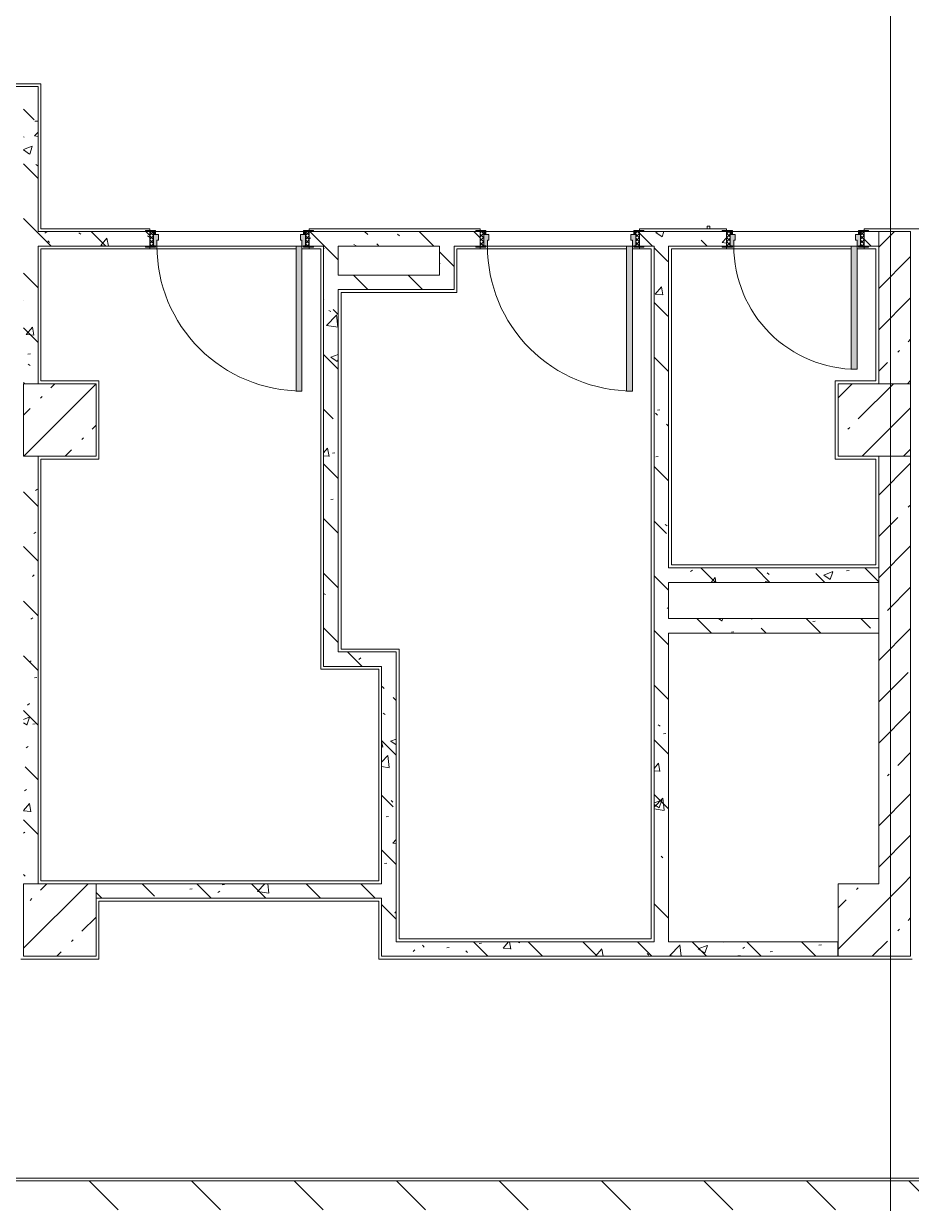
# Model space of a CAD drawing. Header units: millimetres. Extents: x -3708 to 187246, y -8553 to 29000.
# Drawn here: x 138816 to 144942, y 13445 to 21585 of the extents above; entities that cross this region are included whole.
import ezdxf

# ---------------------------------------------------------------- set-up
doc = ezdxf.new("R2010")
doc.units = ezdxf.units.MM
for name, color, linetype, lineweight, true_color in [('A-DOOR-4', 7, 'Continuous', 5, 0xaaaaaa), ('A-DOOR-5', 7, 'Continuous', 5, 0xe2e2e2), ('A-DOOR-FRAM-3', 7, 'Continuous', 5, 0xe2e2e2), ('A-DOOR-FRAM-4', 7, 'Continuous', 5, 0xaaaaaa), ('A-FLOR-1', 7, 'Continuous', 5, 0xaaaaaa), ('I-WALL-5', 7, 'Continuous', 5, 0x787878)]:
    doc.layers.add(name, color=color, linetype=linetype, lineweight=lineweight, true_color=true_color)
for name, color, linetype, lineweight in [('A-WALL', 7, 'Continuous', 9), ('A-WALL-2', 7, 'Continuous', 5), ('I-WALL-3', 7, 'Continuous', 5), ('S-COLS-2', 7, 'Continuous', 5), ('Оси', 7, 'Continuous', 9)]:
    doc.layers.add(name, color=color, linetype=linetype, lineweight=lineweight)
pattern_1 = [(45, (60236.27, 0), (-285.1231, 285.1231), []), (45, (60521.4, 0), (-285.1231, 285.1231), [504.031, -100.806, 16.764, -84.042])]
pattern_2 = [(135, (60236.3, 0), (-377.1708, -377.1708), [533.4, -88.9, 17.78, -88.9]), (135, (60236.3, 376.94), (-377.1708, -377.1708), []), (50, (60236.27, 0), (637.6445, -55.7866), [66.675, -733.425]), (355, (60236.3, 0), (-123.3494, 668.699), [53.34, -586.74]), (100.451, (60289.4, -4.65), (514.299, 612.908), [56.665, -623.315]), (46.184, (60236.3, 177.8), (948.7764, -147.15), [100.012, -1100.137]), (96.636, (60315.3, 165.5), (830.909, 865.997), [84.998, -934.973]), (351.184, (60236.3, 177.8), (830.918, 865.988), [80.01, -880.11]), (21, (60325.17, 133.35), (530.6506, -357.9283), [66.675, -733.425]), (326, (60325.2, 133.35), (216.308, 644.6585), [53.34, -586.74]), (71.451, (60369.4, 103.5), (746.9596, 286.7243), [56.665, -623.315]), (37.5, (60236.27, 0), (10.81053, 295.9426), [16.764, -562.864, 16.764, -578.866, -588.962]), (37.5, (60236.27, 0), (10.81053, 295.9426), [-1175.258, 16.764, -572.198]), (7.5, (60236.27, 0), (233.8692, 350.6318), [16.764, -322.834, 16.764, -549.529, -224.472]), (7.5, (60236.27, 0), (233.8692, 350.6318), [-905.891, 16.764, -207.708]), (327.5, (60038.03, 0), (474.5678, -20.0513), [16.764, -205.486, 16.764, -676.656, -920.115]), (327.5, (60038.03, 0), (474.5678, -20.0513), [-915.67, 16.764, -903.351]), (317.5, (59949.13, 0), (518.4522, 88.9934), [16.764, -272.161, 16.764, -443.738, -653.415]), (317.5, (59949.13, 0), (518.4522, 88.9934), [-749.427, 16.764, -636.651])]
pattern_3 = [(135, (1751.41, 114.685), (-14.14214, -14.14214), []), (225, (1751.41, 114.685), (14.14214, -14.14214), [])]
pattern_4 = [(45, (-371.384, 114.685), (-14.1421, 14.1421), []), (135, (-371.384, 114.685), (-14.1421, -14.1421), [])]
pattern_5 = [(135, (60236.27, 0), (-353.5534, -353.5534), [])]

# ---------------------------------------------------------------- blocks, each defined once
blk = doc.blocks.new('110_Дверь_СКБ_1Ст_Внутренняя1 - Д-11п 1100x2100h_кладовые _все__ коридор _между помещениями блока столовой__ моечные _все_ 2-32102277-1_7_1_птичка')
at = {"layer": 'A-DOOR-4'}
h = blk.add_hatch(dxfattribs=at)
h.set_pattern_fill('FP_125', color=256, style=0, pattern_type=2)
h.set_pattern_definition(pattern_3)
h.paths.add_polyline_path([(537.5, -50), (562.5, -50), (562.5, 50), (537.5, 50)])
at = {"layer": 'A-DOOR-5'}
h = blk.add_hatch(color=256, dxfattribs=at)
h.paths.add_polyline_path([(-487.5, -30), (-477.5, -30), (-477.5, 10), (-487.5, 10), (-487.5, 50), (-512.5, 50), (-512.5, -30)])
h.paths.add_polyline_path([(512.5, -30), (537.5, -30), (537.5, 50), (512.5, 50), (512.5, 10), (502.5, 10), (502.5, -30)])
at = {"layer": 'A-DOOR-FRAM-3'}
for points in [[(-447.5, 50), (-447.5, 1050), (-487.5, 1050), (-487.5, 50)], [(-567.5, 50), (-497.5, 50), (-497.5, 58), (-567.5, 58)], [(562.5, 50), (592.5, 50), (592.5, 58), (522.5, 58), (522.5, 50), (542.6, 50)], [(-567.5, -58), (-497.5, -58), (-497.5, -50), (-567.5, -50)], [(-497.5, -50), (-497.5, -30), (-512.5, -30), (-512.5, -50)], [(537.5, -50), (537.5, -30), (522.5, -30), (522.5, -50)], [(562.5, -58), (592.5, -58), (592.5, -50), (522.5, -50), (522.5, -58), (560.5, -58)]]:
    blk.add_hatch(color=256, dxfattribs=at).paths.add_polyline_path(points)
at = {"layer": 'A-DOOR-FRAM-4'}
h = blk.add_hatch(dxfattribs=at)
h.set_pattern_fill('FP_126', color=256, style=0, pattern_type=2)
h.set_pattern_definition(pattern_4)
h.paths.add_polyline_path([(-537.5, -50), (-512.5, -50), (-512.5, 50), (-537.5, 50)])
at = {"layer": 'A-DOOR-4'}
for p, q in [((-487.5, 1050), (-487.5, 50)), ((-447.5, 1050), (-487.5, 1050)), ((-447.5, 50), (-447.5, 1050)), ((-487.5, 50), (-447.5, 50))]:
    blk.add_line(p, q, dxfattribs=at)
blk.add_arc((-487.5, 50), 1000, 360, 90, dxfattribs=at)
at = {"layer": 'A-DOOR-FRAM-4'}
for p, q in [((-497.5, 58), (-567.5, 58)), ((-567.5, 58), (-567.5, 50)), ((-567.5, 50), (-497.5, 50)), ((-512.5, 50), (-537.5, 50)), ((-537.5, 50), (-537.5, -50)), ((-487.5, 50), (-512.5, 50)), ((-512.5, 50), (-512.5, -30)), ((-512.5, -50), (-512.5, 50)), ((-497.5, 50), (-512.5, 50)), ((-512.5, 50), (-512.5, 49)), ((-512.5, 49), (-497.5, 49)), ((-497.5, 50), (-497.5, 58)), ((-497.5, 49), (-497.5, 50)), ((-487.5, 10), (-487.5, 50)), ((-477.5, 10), (-487.5, 10)), ((-477.5, -30), (-477.5, 10)), ((512.5, 10), (502.5, 10)), ((502.5, 10), (502.5, -30)), ((512.5, 50), (512.5, 10)), ((537.5, 50), (512.5, 50)), ((592.5, 58), (522.5, 58)), ((522.5, 58), (522.5, 50)), ((537.5, 50), (522.5, 50)), ((522.5, 50), (522.5, 49)), ((522.5, 50), (592.5, 50)), ((522.5, 49), (537.5, 49)), ((537.5, -30), (537.5, 50)), ((562.5, 50), (537.5, 50)), ((537.5, 50), (537.5, -50)), ((537.5, 49), (537.5, 50)), ((562.5, -50), (562.5, 50)), ((592.5, 50), (592.5, 58)), ((-497.5, -50), (-567.5, -50)), ((-567.5, -50), (-567.5, -58)), ((-567.5, -58), (-497.5, -58)), ((-537.5, -50), (-512.5, -50)), ((-512.5, -30), (-477.5, -30)), ((-497.5, -30), (-512.5, -30)), ((-512.5, -30), (-512.5, -50)), ((-512.5, -50), (-497.5, -50)), ((-497.5, -50), (-497.5, -30)), ((-497.5, -58), (-497.5, -50)), ((502.5, -30), (537.5, -30)), ((537.5, -30), (522.5, -30)), ((522.5, -30), (522.5, -50)), ((522.5, -50), (537.5, -50)), ((592.5, -50), (522.5, -50)), ((522.5, -50), (522.5, -58)), ((522.5, -58), (592.5, -58)), ((537.5, -50), (537.5, -30)), ((537.5, -50), (562.5, -50)), ((592.5, -58), (592.5, -50))]:
    blk.add_line(p, q, dxfattribs=at)
blk = doc.blocks.new('110_Дверь_СКБ_1Ст_Внутренняя1 - Д-11п 1100x2100h_кладовые _все__ коридор _между помещениями блока столовой__ моечные _все_ 2-V112-1_7_1_птичка')
at = {"layer": 'A-DOOR-4'}
h = blk.add_hatch(dxfattribs=at)
h.set_pattern_fill('FP_125', color=256, style=0, pattern_type=2)
h.set_pattern_definition(pattern_3)
h.paths.add_polyline_path([(562.5, 50), (537.5, 50), (537.5, -50), (562.5, -50)])
at = {"layer": 'A-DOOR-5'}
h = blk.add_hatch(color=256, dxfattribs=at)
h.paths.add_polyline_path([(537.5, 50), (512.5, 50), (512.5, 10), (502.5, 10), (502.5, -30), (537.5, -30)])
h.paths.add_polyline_path([(-497.5, 50), (-512.5, 50), (-512.5, -30), (-477.5, -30), (-477.5, 10), (-487.5, 10), (-487.5, 50)])
at = {"layer": 'A-DOOR-FRAM-3'}
for points in [[(-487.5, 1050), (-487.5, 50), (-447.5, 50), (-447.5, 1050)], [(-537.5, 58), (-567.5, 58), (-567.5, 50), (-497.5, 50), (-497.5, 58), (-517.5, 58)], [(592.5, 58), (522.5, 58), (522.5, 50), (592.5, 50)], [(-537.5, -50), (-567.5, -50), (-567.5, -58), (-497.5, -58), (-497.5, -50), (-513.9, -50)], [(-512.5, -30), (-512.5, -50), (-497.5, -50), (-497.5, -30)], [(522.5, -30), (522.5, -50), (537.5, -50), (537.5, -30)], [(562.5, -50), (522.5, -55.2), (522.5, -58), (592.5, -58), (592.5, -50)]]:
    blk.add_hatch(color=256, dxfattribs=at).paths.add_polyline_path(points)
at = {"layer": 'A-DOOR-FRAM-4'}
h = blk.add_hatch(dxfattribs=at)
h.set_pattern_fill('FP_126', color=256, style=0, pattern_type=2)
h.set_pattern_definition(pattern_4)
h.paths.add_polyline_path([(-512.5, 50), (-537.5, 50), (-537.5, -50), (-512.5, -48.8)])
at = {"layer": 'A-DOOR-4'}
for p, q in [((-487.5, 1050), (-487.5, 50)), ((-447.5, 1050), (-487.5, 1050)), ((-447.5, 50), (-447.5, 1050)), ((-487.5, 50), (-447.5, 50))]:
    blk.add_line(p, q, dxfattribs=at)
blk.add_arc((-487.5, 50), 1000, 360, 90, dxfattribs=at)
at = {"layer": 'A-DOOR-FRAM-4'}
for p, q in [((-497.5, 58), (-567.5, 58)), ((-567.5, 58), (-567.5, 50)), ((-567.5, 50), (-497.5, 50)), ((-512.5, 50), (-537.5, 50)), ((-537.5, 50), (-537.5, -50)), ((-487.5, 50), (-512.5, 50)), ((-512.5, 50), (-512.5, -30)), ((-512.5, -50), (-512.5, 50)), ((-497.5, 50), (-512.5, 50)), ((-512.5, 50), (-512.5, 49)), ((-512.5, 49), (-497.5, 49)), ((-497.5, 50), (-497.5, 58)), ((-497.5, 49), (-497.5, 50)), ((-487.5, 10), (-487.5, 50)), ((-477.5, 10), (-487.5, 10)), ((-477.5, -30), (-477.5, 10)), ((512.5, 10), (502.5, 10)), ((502.5, 10), (502.5, -30)), ((512.5, 50), (512.5, 10)), ((537.5, 50), (512.5, 50)), ((592.5, 58), (522.5, 58)), ((522.5, 58), (522.5, 50)), ((537.5, 50), (522.5, 50)), ((522.5, 50), (522.5, 49)), ((522.5, 50), (592.5, 50)), ((522.5, 49), (537.5, 49)), ((537.5, -30), (537.5, 50)), ((562.5, 50), (537.5, 50)), ((537.5, 50), (537.5, -50)), ((537.5, 49), (537.5, 50)), ((562.5, -50), (562.5, 50)), ((592.5, 50), (592.5, 58)), ((-497.5, -50), (-567.5, -50)), ((-567.5, -50), (-567.5, -58)), ((-567.5, -58), (-497.5, -58)), ((-537.5, -50), (-512.5, -50)), ((-512.5, -30), (-477.5, -30)), ((-497.5, -30), (-512.5, -30)), ((-512.5, -30), (-512.5, -50)), ((-512.5, -50), (-497.5, -50)), ((-497.5, -50), (-497.5, -30)), ((-497.5, -58), (-497.5, -50)), ((502.5, -30), (537.5, -30)), ((537.5, -30), (522.5, -30)), ((522.5, -30), (522.5, -50)), ((522.5, -50), (537.5, -50)), ((592.5, -50), (522.5, -50)), ((522.5, -50), (522.5, -58)), ((522.5, -58), (592.5, -58)), ((537.5, -50), (537.5, -30)), ((537.5, -50), (562.5, -50)), ((592.5, -58), (592.5, -50))]:
    blk.add_line(p, q, dxfattribs=at)
blk = doc.blocks.new('110_Дверь_СКБ_1Ст_Внутренняя1 - Д-7_п__950x2100h_Туалет-V135-1_7_1_птичка')
at = {"layer": 'A-DOOR-4'}
h = blk.add_hatch(dxfattribs=at)
h.set_pattern_fill('FP_129', color=256, style=0, pattern_type=2)
h.set_pattern_definition([(135, (1826.41, 114.685), (-14.14214, -14.14214), []), (225, (1826.41, 114.685), (14.14214, -14.14214), [])])
h.paths.add_polyline_path([(487.5, 50), (462.5, 50), (462.5, -50), (487.5, -50)])
at = {"layer": 'A-DOOR-5'}
h = blk.add_hatch(color=256, dxfattribs=at)
h.paths.add_polyline_path([(-437.5, 50), (-437.5, -30), (-402.5, -30), (-402.5, 10), (-412.5, 10), (-412.5, 50), (-422.5, 50)])
h.paths.add_polyline_path([(462.5, 50), (437.5, 50), (437.5, 10), (427.5, 10), (427.5, -30), (462.5, -30)])
at = {"layer": 'A-DOOR-FRAM-3'}
for points in [[(-412.5, 900), (-412.5, 50), (-372.5, 50), (-372.5, 900)], [(-492.5, 58), (-492.5, 50), (-422.5, 50), (-422.5, 58), (-462.5, 58)], [(467.5, 58), (447.5, 58), (447.5, 50), (517.5, 50), (517.5, 58), (487.5, 58)], [(-492.5, -50), (-492.5, -58), (-422.5, -58), (-422.5, -50), (-462.5, -50)], [(-437.5, -30), (-437.5, -50), (-422.5, -50), (-422.5, -30)], [(447.5, -30), (447.5, -50), (462.5, -50), (462.5, -30)], [(487.5, -50), (447.5, -50), (447.5, -58), (517.5, -58), (517.5, -50), (488.2, -50)]]:
    blk.add_hatch(color=256, dxfattribs=at).paths.add_polyline_path(points)
at = {"layer": 'A-DOOR-FRAM-4'}
h = blk.add_hatch(dxfattribs=at)
h.set_pattern_fill('FP_130', color=256, style=0, pattern_type=2)
h.set_pattern_definition([(45, (-296.384, 114.685), (-14.1421, 14.1421), []), (135, (-296.384, 114.685), (-14.1421, -14.1421), [])])
h.paths.add_polyline_path([(-437.5, 50), (-462.5, 50), (-462.5, -50), (-437.5, -50)])
at = {"layer": 'A-DOOR-4'}
for p, q in [((-412.5, 900), (-412.5, 50)), ((-372.5, 900), (-412.5, 900)), ((-372.5, 50), (-372.5, 900)), ((-412.5, 50), (-372.5, 50))]:
    blk.add_line(p, q, dxfattribs=at)
blk.add_arc((-412.5, 50), 850, 360, 90, dxfattribs=at)
at = {"layer": 'A-DOOR-FRAM-4'}
for p, q in [((-422.5, 58), (-492.5, 58)), ((-492.5, 58), (-492.5, 50)), ((-492.5, 50), (-422.5, 50)), ((-437.5, 50), (-462.5, 50)), ((-462.5, 50), (-462.5, -50)), ((-412.5, 50), (-437.5, 50)), ((-437.5, 50), (-437.5, -30)), ((-437.5, -50), (-437.5, 50)), ((-422.5, 50), (-437.5, 50)), ((-437.5, 50), (-437.5, 49)), ((-437.5, 49), (-422.5, 49)), ((-422.5, 50), (-422.5, 58)), ((-422.5, 49), (-422.5, 50)), ((-412.5, 10), (-412.5, 50)), ((-402.5, 10), (-412.5, 10)), ((-402.5, -30), (-402.5, 10)), ((437.5, 10), (427.5, 10)), ((427.5, 10), (427.5, -30)), ((437.5, 50), (437.5, 10)), ((462.5, 50), (437.5, 50)), ((517.5, 58), (447.5, 58)), ((447.5, 58), (447.5, 50)), ((462.5, 50), (447.5, 50)), ((447.5, 50), (447.5, 49)), ((447.5, 50), (517.5, 50)), ((447.5, 49), (462.5, 49)), ((462.5, -30), (462.5, 50)), ((487.5, 50), (462.5, 50)), ((462.5, 50), (462.5, -50)), ((462.5, 49), (462.5, 50)), ((487.5, -50), (487.5, 50)), ((517.5, 50), (517.5, 58)), ((-422.5, -50), (-492.5, -50)), ((-492.5, -50), (-492.5, -58)), ((-492.5, -58), (-422.5, -58)), ((-462.5, -50), (-437.5, -50)), ((-437.5, -30), (-402.5, -30)), ((-422.5, -30), (-437.5, -30)), ((-437.5, -30), (-437.5, -50)), ((-437.5, -50), (-422.5, -50)), ((-422.5, -50), (-422.5, -30)), ((-422.5, -58), (-422.5, -50)), ((427.5, -30), (462.5, -30)), ((462.5, -30), (447.5, -30)), ((447.5, -30), (447.5, -50)), ((447.5, -50), (462.5, -50)), ((517.5, -50), (447.5, -50)), ((447.5, -50), (447.5, -58)), ((447.5, -58), (517.5, -58)), ((462.5, -50), (462.5, -30)), ((462.5, -50), (487.5, -50)), ((517.5, -58), (517.5, -50))]:
    blk.add_line(p, q, dxfattribs=at)
blk = doc.blocks.new('BSC_Колонна _Прямоугольная - 500х500-V145-1_7_1_птичка')
at = {"layer": 'S-COLS-2'}
h = blk.add_hatch(dxfattribs=at)
h.set_pattern_fill('FP_169', color=256, style=0, pattern_type=2)
h.set_pattern_definition([(45, (-78830, -15400), (-285.1231, 285.1231), []), (45, (-78544.88, -15400), (-285.1231, 285.1231), [504.031, -100.806, 16.764, -84.042])])
h.paths.add_polyline_path([(94.6, -250), (250, -250), (250, 250), (-250, 250), (-250, -250), (-130.2, -250)])
for p, q in [((250, 250), (-250, 250)), ((-250, 250), (-250, -250)), ((250, -250), (250, 250)), ((-250, -250), (250, -250))]:
    blk.add_line(p, q, dxfattribs=at)
blk = doc.blocks.new('BSC_Колонна _Прямоугольная - 500х500-V162-1_7_1_птичка')
at = {"layer": 'S-COLS-2'}
h = blk.add_hatch(dxfattribs=at)
h.set_pattern_fill('FP_182', color=256, style=0, pattern_type=2)
h.set_pattern_definition([(45, (-78830, -18850), (-285.1231, 285.1231), []), (45, (-78544.88, -18850), (-285.1231, 285.1231), [504.031, -100.806, 16.764, -84.042])])
h.paths.add_polyline_path([(-150.2, -250), (250, -250), (250, 250), (-250, 250), (-250, -250), (-185.6, -250)])
for p, q in [((250, 250), (-250, 250)), ((-250, 250), (-250, -250)), ((250, -250), (250, 250)), ((-250, -250), (250, -250))]:
    blk.add_line(p, q, dxfattribs=at)
blk = doc.blocks.new('BSC_Колонна _Прямоугольная - 500х500-V163-1_7_1_птичка')
at = {"layer": 'S-COLS-2'}
h = blk.add_hatch(dxfattribs=at)
h.set_pattern_fill('FP_183', color=256, style=0, pattern_type=2)
h.set_pattern_definition([(45, (-84450, -18850), (-285.1231, 285.1231), []), (45, (-84164.88, -18850), (-285.1231, 285.1231), [504.031, -100.806, 16.764, -84.042])])
h.paths.add_polyline_path([(30, -250), (250, -250), (250, 250), (-250, 250), (-250, -250), (10, -250)])
for p, q in [((250, 250), (-250, 250)), ((-250, 250), (-250, -250)), ((250, -250), (250, 250)), ((-250, -250), (250, -250))]:
    blk.add_line(p, q, dxfattribs=at)

msp = doc.modelspace()

# ---------------------------------------------------------------- hatches: boundary and pattern name
at = {"layer": 'I-WALL-3'}
h = msp.add_hatch(dxfattribs=at)
h.set_pattern_fill('FP_92', color=256, style=0, pattern_type=2)
h.set_pattern_definition(pattern_1)
h.paths.add_polyline_path([(144936.3, 19100), (144936.3, 20150), (144716.3, 20150), (144716.3, 19100), (144882.8, 19100)])
h = msp.add_hatch(dxfattribs=at)
h.set_pattern_fill('FP_92', color=256, style=0, pattern_type=2)
h.set_pattern_definition(pattern_1)
h.paths.add_polyline_path([(144735.5, 15650), (144936.3, 15650), (144936.3, 18600), (144716.3, 18600), (144716.3, 15650)])
h = msp.add_hatch(dxfattribs=at)
h.set_pattern_fill('FP_110', color=256, style=0, pattern_type=2)
h.set_pattern_definition(pattern_5)
h.paths.add_polyline_path([(133876.3, 13400), (144936.3, 13400), (144936.3, 13600), (128886.3, 13600), (128886.3, 13400), (133856.3, 13400)])
h = msp.add_hatch(dxfattribs=at)
h.set_pattern_fill('FP_110', color=256, style=0, pattern_type=2)
h.set_pattern_definition(pattern_5)
h.paths.add_polyline_path([(146356.3, 13400), (146854.7, 13400), (146854.7, 13600), (146326.3, 13600), (146326.3, 13400)])
h.paths.add_polyline_path([(145346.3, 13400), (145376.3, 13400), (145376.3, 13600), (144936.3, 13600), (144936.3, 13400), (145276.3, 13400)])
h.paths.add_polyline_path([(148452, 13400), (148646.3, 13400), (148646.3, 13600), (148436.3, 13600), (148436.3, 13400)])
h.paths.add_polyline_path([(147736.3, 13400), (147736.3, 13600), (147554.7, 13600), (147554.7, 13400), (147686.3, 13400)])
at = {"layer": 'I-WALL-5'}
h = msp.add_hatch(dxfattribs=at)
h.set_pattern_fill('FP_122', color=256, style=0, pattern_type=2)
h.set_pattern_definition(pattern_2)
h.paths.add_polyline_path([(138816.1, 15150), (138816.3, 15150.8), (138816.3, 15650), (138916.1, 15650), (138916.1, 18600), (138816.3, 18600), (138816.3, 19100), (138916.1, 19100), (138916.1, 21150), (138816.1, 21150), (138816.1, 15325.4)])
h = msp.add_hatch(dxfattribs=at)
h.set_pattern_fill('FP_122', color=256, style=0, pattern_type=2)
h.set_pattern_definition(pattern_2)
h.paths.add_polyline_path([(139686.3, 20050), (139686.3, 20150), (138916.1, 20150), (138916.1, 20050), (139656.3, 20050)])
h.paths.add_polyline_path([(141272.5, 20050), (141686.3, 20050), (141686.3, 20150), (140786.3, 20150), (140786.3, 20050), (141019.1, 20050)])
h = msp.add_hatch(dxfattribs=at)
h.set_pattern_fill('FP_122', color=256, style=0, pattern_type=2)
h.set_pattern_definition(pattern_2)
h.paths.add_polyline_path([(141786.3, 19750), (141786.3, 20150), (141686.3, 20150), (141686.3, 19750)])
h = msp.add_hatch(dxfattribs=at)
h.set_pattern_fill('FP_122', color=256, style=0, pattern_type=2)
h.set_pattern_definition(pattern_2)
h.paths.add_polyline_path([(143066.3, 20050), (143666.3, 20050), (143665.6, 20150), (143066.3, 20150)])
h.paths.add_polyline_path([(141919.6, 20050), (141966.3, 20050), (141966.3, 20150), (141786.3, 20150), (141786.3, 20050), (141806.3, 20050)])
h.paths.add_polyline_path([(144616.3, 20050), (144716.3, 20050), (144716.3, 20150), (144616.3, 20150)])
h = msp.add_hatch(dxfattribs=at)
h.set_pattern_fill('FP_122', color=256, style=0, pattern_type=2)
h.set_pattern_definition(pattern_2)
h.paths.add_polyline_path([(140986.3, 17250), (140986.3, 20050), (140886.3, 20050), (140886.3, 17250)])
h = msp.add_hatch(dxfattribs=at)
h.set_pattern_fill('FP_122', color=256, style=0, pattern_type=2)
h.set_pattern_definition(pattern_2)
h.paths.add_polyline_path([(143166.3, 15250), (143266.3, 15250), (143261.4, 20050), (143166.3, 20050), (143166.3, 15270)])
h = msp.add_hatch(dxfattribs=at)
h.set_pattern_fill('FP_122', color=256, style=0, pattern_type=2)
h.set_pattern_definition(pattern_2)
h.paths.add_polyline_path([(141019.1, 19750), (141686.3, 19750), (141686.3, 19850), (140986.3, 19850), (140986.3, 19750), (141006.3, 19750)])
h = msp.add_hatch(dxfattribs=at)
h.set_pattern_fill('FP_122', color=256, style=0, pattern_type=2)
h.set_pattern_definition(pattern_2)
h.paths.add_polyline_path([(144716.3, 17730), (144716.3, 17830), (143266.3, 17830), (143266.3, 17730), (144696.3, 17730)])
h = msp.add_hatch(dxfattribs=at)
h.set_pattern_fill('FP_122', color=256, style=0, pattern_type=2)
h.set_pattern_definition(pattern_2)
h.paths.add_polyline_path([(143266.3, 17380), (144716.3, 17380), (144716.3, 17480), (143266.3, 17480)])
h = msp.add_hatch(dxfattribs=at)
h.set_pattern_fill('FP_122', color=256, style=0, pattern_type=2)
h.set_pattern_definition(pattern_2)
h.paths.add_polyline_path([(140886.3, 17150), (141386.3, 17150), (141386.3, 17250), (140886.3, 17250)])
h = msp.add_hatch(dxfattribs=at)
h.set_pattern_fill('FP_122', color=256, style=0, pattern_type=2)
h.set_pattern_definition(pattern_2)
h.paths.add_polyline_path([(141386.3, 15250), (141386.3, 17150), (141286.3, 17150), (141286.3, 15250)])
h = msp.add_hatch(dxfattribs=at)
h.set_pattern_fill('FP_122', color=256, style=0, pattern_type=2)
h.set_pattern_definition(pattern_2)
h.paths.add_polyline_path([(140866.3, 15550), (141286.3, 15550), (141286.3, 15650), (139316.3, 15650), (139316.3, 15550), (139589.4, 15550)])
h = msp.add_hatch(dxfattribs=at)
h.set_pattern_fill('FP_122', color=256, style=0, pattern_type=2)
h.set_pattern_definition(pattern_2)
h.paths.add_polyline_path([(143146.3, 15150), (144434.7, 15150), (144434.7, 15250), (141286.3, 15250), (141286.3, 15150), (142877.3, 15150)])
at = {"layer": 'S-COLS-2'}
h = msp.add_hatch(dxfattribs=at)
h.set_pattern_fill('FP_92', color=256, style=0, pattern_type=2)
h.set_pattern_definition(pattern_1)
h.paths.add_polyline_path([(144936.3, 15150), (144936.3, 15650), (144436.3, 15650), (144436.3, 15150), (144735.5, 15150)])

# ---------------------------------------------------------------- linework, layer by layer
at = {"layer": 'A-FLOR-1'}
for p, q in [((138616.1, 21170), (138936.1, 21170)), ((138936.1, 21170), (138936.1, 20170)), ((138936.1, 20170), (139686.3, 20170)), ((139686.3, 20170), (139686.3, 20158)), ((140786.3, 20158), (140786.3, 20170)), ((140786.3, 20170), (141966.3, 20170)), ((141966.3, 20170), (141966.3, 20158)), ((143066.3, 20158), (143066.3, 20170)), ((143066.3, 20170), (143531.8, 20170)), ((143551.8, 20170), (143666.3, 20170)), ((143666.3, 20170), (143666.3, 20158)), ((144616.3, 20158), (144616.3, 20170)), ((144616.3, 20170), (145806.3, 20170)), ((138936.1, 20030), (138936.1, 19120)), ((140696.3, 20030), (138936.1, 20030)), ((139686.3, 20042), (139686.3, 20030)), ((140866.3, 20030), (140736.3, 20030)), ((140786.3, 20030), (140786.3, 20042)), ((140866.3, 17130), (140866.3, 20030)), ((142976.3, 20030), (141806.3, 20030)), ((141806.3, 20030), (141806.3, 19730)), ((141966.3, 20042), (141966.3, 20030)), ((143146.3, 20030), (143016.3, 20030)), ((143066.3, 20030), (143066.3, 20042)), ((143146.3, 15270), (143146.3, 20030)), ((144526.3, 20030), (143286.3, 20030)), ((143286.3, 20030), (143286.3, 17850)), ((143666.3, 20042), (143666.3, 20030)), ((144696.3, 20030), (144566.3, 20030)), ((144616.3, 20030), (144616.3, 20042)), ((144696.3, 19120), (144696.3, 20030)), ((141806.3, 19730), (141006.3, 19730)), ((141006.3, 19730), (141006.3, 17270)), ((138936.1, 19120), (139336.3, 19120)), ((139336.3, 19120), (139336.3, 18580)), ((144416.3, 18580), (144416.3, 19120)), ((144416.3, 19120), (144696.3, 19120)), ((139336.3, 18580), (138936.1, 18580)), ((138936.1, 18580), (138936.1, 15670)), ((144696.3, 18580), (144416.3, 18580)), ((144696.3, 17850), (144696.3, 18580)), ((143286.3, 17850), (144696.3, 17850)), ((141006.3, 17270), (141406.3, 17270)), ((141406.3, 17270), (141406.3, 15270)), ((141266.3, 17130), (140866.3, 17130)), ((141266.3, 15670), (141266.3, 17130)), ((138936.1, 15670), (141266.3, 15670)), ((141266.3, 15530), (139336.3, 15530)), ((139336.3, 15530), (139336.3, 15130)), ((141266.3, 15130), (141266.3, 15530)), ((141406.3, 15270), (143146.3, 15270)), ((139336.3, 15130), (138796.3, 15130)), ((144946.8, 15130), (141266.3, 15130)), ((131066.3, 13620), (145376.3, 13620))]:
    msp.add_line(p, q, dxfattribs=at)
at = {"layer": 'A-WALL'}
for p, q in [((144716.3, 20050), (144716.3, 20150)), ((144716.3, 17730), (144716.3, 17830)), ((144716.3, 17380), (144716.3, 17480))]:
    msp.add_line(p, q, dxfattribs=at)
at = {"layer": 'A-WALL-2'}
for p, q in [((143551.8, 20188), (143531.8, 20188)), ((143531.8, 20188), (143531.8, 20168)), ((143551.8, 20168), (143551.8, 20188)), ((143531.8, 20168), (143551.8, 20168))]:
    msp.add_line(p, q, dxfattribs=at)
at = {"layer": 'I-WALL-3'}
for p, q in [((138916.1, 21150), (138646.1, 21150)), ((138916.1, 20150), (138916.1, 21150)), ((139656.3, 20150), (138916.1, 20150)), ((139726.3, 20150), (140746.3, 20150)), ((141936.3, 20150), (140816.3, 20150)), ((142006.3, 20150), (143026.3, 20150)), ((143636.3, 20150), (143096.3, 20150)), ((143706.3, 20150), (144576.3, 20150)), ((144936.3, 20150), (144646.3, 20150)), ((144936.3, 19100), (144936.3, 20150)), ((138916.1, 19100), (138916.1, 20050)), ((138916.1, 20050), (139656.3, 20050)), ((140696.3, 20050), (139736.3, 20050)), ((140816.3, 20050), (140886.3, 20050)), ((140886.3, 20050), (140886.3, 17150)), ((140986.3, 19850), (140986.3, 20050)), ((140986.3, 20050), (141686.3, 20050)), ((141686.3, 20050), (141686.3, 19850)), ((141786.3, 20050), (141936.3, 20050)), ((141786.3, 19750), (141786.3, 20050)), ((142976.3, 20050), (142016.3, 20050)), ((143096.3, 20050), (143166.3, 20050)), ((143166.3, 20050), (143166.3, 15250)), ((143266.3, 20050), (143636.3, 20050)), ((143266.3, 17830), (143266.3, 20050)), ((144526.3, 20050), (143716.3, 20050)), ((144646.3, 20050), (144716.3, 20050)), ((144716.3, 20050), (144716.3, 19100)), ((141686.3, 19850), (140986.3, 19850)), ((140986.3, 17250), (140986.3, 19750)), ((140986.3, 19750), (141786.3, 19750)), ((138916.1, 15650), (138916.1, 18600)), ((144716.3, 18600), (144716.3, 17830)), ((144936.3, 15650), (144936.3, 18600)), ((144716.3, 17830), (143266.3, 17830)), ((143266.3, 17730), (144716.3, 17730)), ((143266.3, 17480), (143266.3, 17730)), ((144716.3, 17730), (144716.3, 17480)), ((144716.3, 17480), (143266.3, 17480)), ((143266.3, 17380), (144716.3, 17380)), ((143266.3, 15250), (143266.3, 17380)), ((144716.3, 17380), (144716.3, 15650)), ((141386.3, 17250), (140986.3, 17250)), ((141386.3, 15250), (141386.3, 17250)), ((140886.3, 17150), (141286.3, 17150)), ((141286.3, 17150), (141286.3, 15650)), ((141286.3, 15650), (139316.3, 15650)), ((139316.3, 15550), (141286.3, 15550)), ((141286.3, 15550), (141286.3, 15150)), ((143166.3, 15250), (141386.3, 15250)), ((144434.7, 15250), (143266.3, 15250)), ((144434.7, 15150), (144434.7, 15250)), ((141286.3, 15150), (144434.7, 15150)), ((145346.3, 13600), (131046.3, 13600))]:
    msp.add_line(p, q, dxfattribs=at)
at = {"layer": 'S-COLS-2'}
for p, q in [((144716.3, 15650), (144436.3, 15650)), ((144436.3, 15650), (144436.3, 15150)), ((144936.3, 15150), (144936.3, 15650)), ((144436.3, 15150), (144936.3, 15150))]:
    msp.add_line(p, q, dxfattribs=at)
at = {"layer": 'Оси'}
msp.add_line((144796.3, 10029.8), (144796.3, 21915.1), dxfattribs=at)

# ---------------------------------------------------------------- block references
at = {"layer": 'A-DOOR-4', "rotation": 180}
for name, p in [('110_Дверь_СКБ_1Ст_Внутренняя1 - Д-11п 1100x2100h_кладовые _все__ коридор _между помещениями блока столовой__ моечные _все_ 2-V112-1_7_1_птичка', (140248.8, 20100)), ('110_Дверь_СКБ_1Ст_Внутренняя1 - Д-11п 1100x2100h_кладовые _все__ коридор _между помещениями блока столовой__ моечные _все_ 2-32102277-1_7_1_птичка', (142528.8, 20100)), ('110_Дверь_СКБ_1Ст_Внутренняя1 - Д-7_п__950x2100h_Туалет-V135-1_7_1_птичка', (144153.8, 20100))]:
    msp.add_blockref(name, p, dxfattribs=at)
at = {"layer": 'S-COLS-2'}
for name, p in [('BSC_Колонна _Прямоугольная - 500х500-V162-1_7_1_птичка', (139066.3, 18850)), ('BSC_Колонна _Прямоугольная - 500х500-V163-1_7_1_птичка', (144686.3, 18850)), ('BSC_Колонна _Прямоугольная - 500х500-V145-1_7_1_птичка', (139066.3, 15400))]:
    msp.add_blockref(name, p, dxfattribs=at)

doc.saveas('drawing.dxf')
